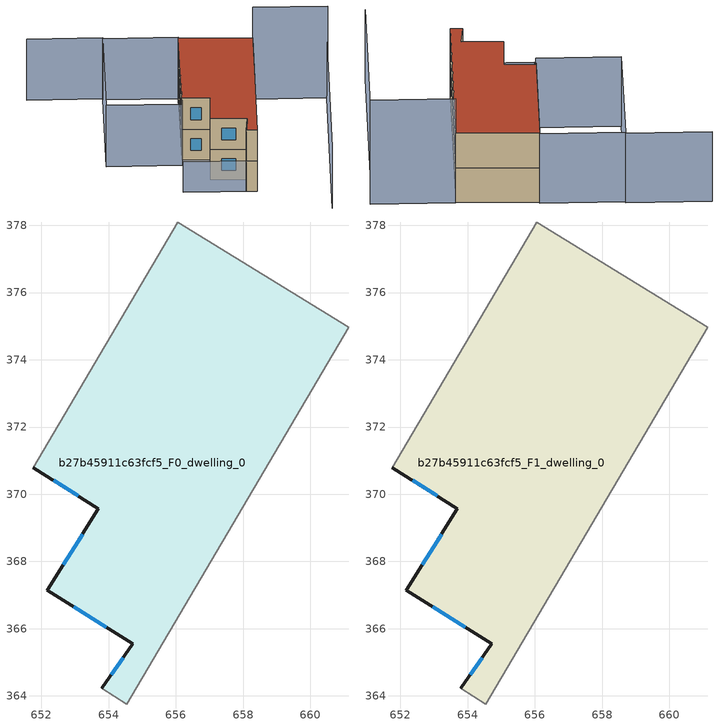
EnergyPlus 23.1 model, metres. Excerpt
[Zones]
b27b45911c63fcf5_F0_dwelling_0
 floor ground (EU_floor_Construction): 661.14,374.97 654.54,363.76 653.79,364.22 654.72,365.55 652.17,367.14 653.7,369.57 651.76,370.79 656.06,378.1 z0
 wall outside (EU_wall_Construction): 651.76,370.79 653.7,369.57 652.17,367.14 654.72,365.55 653.79,364.22 z0:3
 wall adiabatic (EU_wall_Construction): 653.79,364.22 654.54,363.76 661.14,374.97 656.06,378.1 651.76,370.79 z0:3
 window (EU_Window_Construction): 654.43,365.13 654.08,364.64 / 652.97,366.65 653.93,366.04 / 653.22,368.82 652.65,367.9 / 652.37,370.41 653.1,369.95 z0.93:2.07
b27b45911c63fcf5_F1_dwelling_0
 floor to b27b45911c63fcf5_F0_dwelling_0 (EU_floor_Construction): 661.14,374.97 654.54,363.76 653.79,364.22 654.72,365.55 652.17,367.14 653.7,369.57 651.76,370.79 656.06,378.1 z3
 wall outside (EU_wall_Construction): 651.76,370.79 653.7,369.57 652.17,367.14 654.72,365.55 653.79,364.22 z3:6
 wall adiabatic (EU_wall_Construction): 653.79,364.22 654.54,363.76 661.14,374.97 656.06,378.1 651.76,370.79 z3:6
 window (EU_Window_Construction): 654.43,365.13 654.08,364.64 / 652.97,366.65 653.93,366.04 / 653.22,368.82 652.65,367.9 / 652.37,370.41 653.1,369.95 z3.93:5.07
 roof outside (EU_roof_Construction): 654.54,363.76 661.14,374.97 656.06,378.1 651.76,370.79 653.7,369.57 652.17,367.14 654.72,365.55 653.79,364.22 z6
shading: 649.41,366.8 654.55,363.78 z0:3; 661.14,374.97 666.37,371.9 z0:9; 658.4,358.55 666.22,371.84 / 645.64,384.52 650.93,381.4 / 646.1,373.19 650.87,381.3 / 650.87,381.3 656.12,378.21 / 656.12,378.21 651.36,370.1 / 651.36,370.1 646.1,373.19 z0:6
[Building]
EU S2 Campaign: North Axis=0; Terrain=City; Solar Distribution=FullExterior
[Site:Location]
Montreal-Trudeau.Intl.AP: Latitude=45.4667; Longitude=-73.75; Time Zone=-5; Elevation=36
[SizingPeriod:WeatherFileDays]
AnnualSizingPeriod: Begin Month=1; Begin Day of Month=1; End Month=12; End Day of Month=31; Day of Week for Start Day=Monday; Use Weather File Daylight Saving Period=No; Use Weather File Rain and Snow Indicators=No
[MATERIAL]
EU_InternalMass_Material: Roughness=MediumRough; Thickness=0.1; Conductivity=1; Density=1800; Specific Heat=900; Thermal Absorptance=0.9; Solar Absorptance=0.7; Visible Absorptance=0.7
[MATERIAL:NOMASS] Roughness=MediumRough; Thermal Absorptance=0.9; Solar Absorptance=0.7; Visible Absorptance=0.7
Name | Thermal Resistance
EU_wall_NoMass; EU_floor_NoMass | 1.51479
EU_roof_NoMass | 2.84114
[WINDOWMATERIAL:SIMPLEGLAZINGSYSTEM]
EU_Window_SimpleGlazing: UFactor=3.53504; Solar Heat Gain Coefficient=0.8; Visible Transmittance=0.8
[CONSTRUCTION]
EU_wall_Construction: EU_wall_NoMass
EU_roof_Construction: EU_roof_NoMass
EU_floor_Construction: EU_floor_NoMass
EU_Window_Construction: EU_Window_SimpleGlazing
EU_InternalMass_Construction: EU_InternalMass_Material
[ZONE] Type=1; Multiplier=1; Ceiling Height=autocalculate; Floor Area=autocalculate; Part of Total Floor Area=Yes
Name | Volume
b27b45911c63fcf5_F0_dwelling_0 | 188.016
b27b45911c63fcf5_F1_dwelling_0 | 188.015
[INTERNALMASS] Construction=EU_InternalMass_Construction; Surface Area=62.6718
Name | Zone or ZoneList
b27b45911c63fcf5_F0_dwelling_0_EU_InternalMass | b27b45911c63fcf5_F0_dwelling_0
b27b45911c63fcf5_F1_dwelling_0_EU_InternalMass | b27b45911c63fcf5_F1_dwelling_0
[OTHEREQUIPMENT] Fuel Type=Electricity; Design Level Calculation Method=Watts/Area; Power per Zone Floor Area=1; Fraction Latent=0; Fraction Radiant=0; Fraction Lost=0; Carbon Dioxide Generation Rate=0; EndUse Subcategory=EU_Step8_InternalGains
Name | Zone or ZoneList or Space or SpaceList | Schedule
EU_Step8_InternalGain_b27b45911c63fcf5_F0_dwelling_0_f000 | b27b45911c63fcf5_F0_dwelling_0 | EU_Step8_GainSchedule_b27b45911c63fcf5_F0_dwelling_0_f000
EU_Step8_InternalGain_b27b45911c63fcf5_F1_dwelling_0_f000 | b27b45911c63fcf5_F1_dwelling_0 | EU_Step8_GainSchedule_b27b45911c63fcf5_F1_dwelling_0_f000
[ZONEVENTILATION:DESIGNFLOWRATE] Schedule=EU_AlwaysOn; Design Flow Rate Calculation Method=AirChanges/Hour; Air Changes per Hour=0.775154; Ventilation Type=Natural; Fan Pressure Rise=0; Fan Total Efficiency=1; Constant Term Coefficient=1; Temperature Term Coefficient=0; Velocity Term Coefficient=0; Velocity Squared Term Coefficient=0; Minimum Indoor Temperature=-100; Maximum Indoor Temperature=100; Delta Temperature=-100; Minimum Outdoor Temperature=-100; Maximum Outdoor Temperature=100; Maximum Wind Speed=40
Name | Zone or ZoneList or Space or SpaceList
EU_ConstantAir_b27b45911c63fcf5_F0_dwelling_0 | b27b45911c63fcf5_F0_dwelling_0
EU_ConstantAir_b27b45911c63fcf5_F1_dwelling_0 | b27b45911c63fcf5_F1_dwelling_0
[HVACTEMPLATE:THERMOSTAT] Constant Heating Setpoint=20; Constant Cooling Setpoint=50
EU_HeatOnly_b27b45911c63fcf5_F0_dwelling_0; EU_HeatOnly_b27b45911c63fcf5_F1_dwelling_0
[HVACTEMPLATE:ZONE:IDEALLOADSAIRSYSTEM] System Availability Schedule=EU_AlwaysOn; Maximum Heating Supply Air Temperature=50; Minimum Cooling Supply Air Temperature=13; Maximum Heating Supply Air Humidity Ratio=0.0156; Minimum Cooling Supply Air Humidity Ratio=0.0077; Heating Limit=NoLimit; Cooling Limit=NoLimit; Heating Availability Schedule=EU_AlwaysOn; Cooling Availability Schedule=EU_CoolingOff; Dehumidification Control Type=ConstantSensibleHeatRatio; Cooling Sensible Heat Ratio=0.7; Dehumidification Setpoint=60; Humidification Control Type=None; Humidification Setpoint=30; Outdoor Air Method=None; Outdoor Air Flow Rate per Person=0.00944; Outdoor Air Flow Rate per Zone Floor Area=0; Outdoor Air Flow Rate per Zone=0; Demand Controlled Ventilation Type=None; Outdoor Air Economizer Type=NoEconomizer; Heat Recovery Type=None; Sensible Heat Recovery Effectiveness=0.7; Latent Heat Recovery Effectiveness=0.65
Name | Template Thermostat
b27b45911c63fcf5_F0_dwelling_0 | EU_HeatOnly_b27b45911c63fcf5_F0_dwelling_0
b27b45911c63fcf5_F1_dwelling_0 | EU_HeatOnly_b27b45911c63fcf5_F1_dwelling_0
[SIZING:ZONE] Zone Cooling Design Supply Air Temperature Input Method=SupplyAirTemperature; Zone Cooling Design Supply Air Temperature=13; Zone Heating Design Supply Air Temperature Input Method=SupplyAirTemperature; Zone Heating Design Supply Air Temperature=50; Zone Cooling Design Supply Air Humidity Ratio=0.008; Zone Heating Design Supply Air Humidity Ratio=0.008; Cooling Design Air Flow Method=DesignDay; Cooling Design Air Flow Rate=0; Cooling Minimum Air Flow per Zone Floor Area=0.000762; Cooling Minimum Air Flow=0; Cooling Minimum Air Flow Fraction=0.2; Heating Design Air Flow Method=DesignDay; Heating Design Air Flow Rate=0; Heating Maximum Air Flow per Zone Floor Area=0.002032; Heating Maximum Air Flow=0.141576; Heating Maximum Air Flow Fraction=0.3; Account for Dedicated Outdoor Air System=No; Dedicated Outdoor Air System Control Strategy=NeutralSupplyAir; Dedicated Outdoor Air Low Setpoint Temperature for Design=autosize; Dedicated Outdoor Air High Setpoint Temperature for Design=autosize; Zone Load Sizing Method=Sensible Load Only No Latent Load; Zone Latent Cooling Design Supply Air Humidity Ratio Input Method=HumidityRatioDifference; Zone Cooling Design Supply Air Humidity Ratio Difference=0.005; Zone Latent Heating Design Supply Air Humidity Ratio Input Method=HumidityRatioDifference; Zone Humidification Design Supply Air Humidity Ratio Difference=0.005
b27b45911c63fcf5_F0_dwelling_0; b27b45911c63fcf5_F1_dwelling_0
[SCHEDULE:CONSTANT]
Name | Hourly Value
EU_AlwaysOn | 1
EU_CoolingOff | 0
[SCHEDULE:FILE] Column Number=1; Rows to Skip at Top=0; Number of Hours of Data=8760; Column Separator=Comma; Interpolate to Timestep=No; Minutes per Item=60; Adjust Schedule for Daylight Savings=Yes
Name | File
EU_Step8_GainSchedule_b27b45911c63fcf5_F0_dwelling_0_f000 | ../../schedules/b27b45911c63fcf5/b27b45911c63fcf5_F0_dwelling_0_f000_gain.csv
EU_Step8_GainSchedule_b27b45911c63fcf5_F1_dwelling_0_f000 | ../../schedules/b27b45911c63fcf5/b27b45911c63fcf5_F1_dwelling_0_f000_gain.csv
